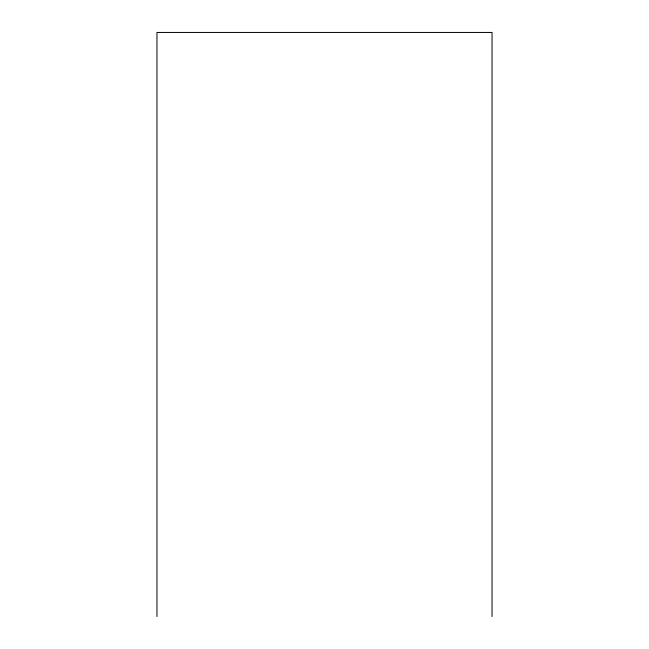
<?xml version="1.0" encoding="UTF-8"?>
<svg xmlns="http://www.w3.org/2000/svg" width="649" height="649" viewBox="0 0 649 649"><rect width="100%" height="100%" fill="white"/><g stroke="black" fill="none" stroke-linecap="round" stroke-linejoin="round"><path stroke-width="0.97" d="M492.039 616.55L492.039 32.45L156.961 32.45L156.961 616.55"/></g></svg>
